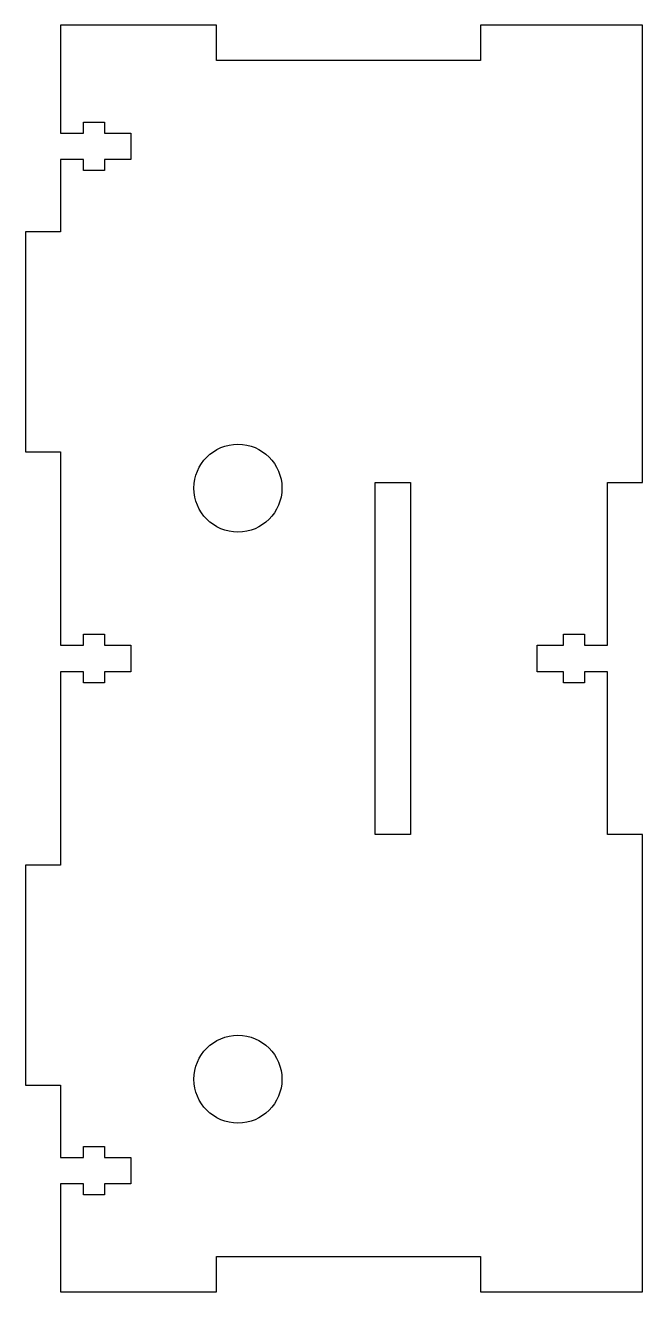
# Model space of a CAD drawing. Header units: millimetres. Extents: x -245 to -175, y -21 to 123.
import ezdxf

# ---------------------------------------------------------------- set-up
doc = ezdxf.new("R2010")
doc.units = ezdxf.units.MM
doc.layers.get('0').update_dxf_attribs({"linetype": 'CONTINUOUS'})

msp = doc.modelspace()

# ---------------------------------------------------------------- linework, layer by layer
for points in [[(-241.46, 52.48), (-238.86, 52.48), (-238.86, 53.73), (-236.46, 53.73), (-236.46, 52.48), (-233.46, 52.48), (-233.46, 49.48), (-236.46, 49.48), (-236.46, 48.23), (-238.86, 48.23), (-238.86, 49.48), (-241.46, 49.48), (-241.46, 27.48), (-245.46, 27.48), (-245.46, 2.48), (-241.46, 2.48), (-241.46, -5.77), (-238.86, -5.77), (-238.86, -4.52), (-236.46, -4.52), (-236.46, -5.77), (-233.46, -5.77), (-233.46, -8.77), (-236.46, -8.77), (-236.46, -10.02), (-238.86, -10.02), (-238.86, -8.77), (-241.46, -8.77), (-241.46, -21.02), (-223.73, -21.02), (-223.73, -17.02), (-193.73, -17.02), (-193.73, -21.02), (-175.3, -21.02), (-175.3, 30.98), (-179.3, 30.98), (-179.3, 49.48), (-181.9, 49.48), (-181.9, 48.23), (-184.3, 48.23), (-184.3, 49.48), (-187.3, 49.48), (-187.3, 52.48), (-184.3, 52.48), (-184.3, 53.73), (-181.9, 53.73), (-181.9, 52.48), (-179.3, 52.48), (-179.3, 70.98), (-175.3, 70.98), (-175.3, 122.98), (-193.73, 122.98), (-193.73, 118.98), (-223.73, 118.98), (-223.73, 122.98), (-241.46, 122.98), (-241.46, 110.73), (-238.86, 110.73), (-238.86, 111.98), (-236.46, 111.98), (-236.46, 110.73), (-233.46, 110.73), (-233.46, 107.73), (-236.46, 107.73), (-236.46, 106.48), (-238.86, 106.48), (-238.86, 107.73), (-241.46, 107.73), (-241.46, 99.48), (-245.46, 99.48), (-245.46, 74.48), (-241.46, 74.48)], [(-201.7, 30.98), (-205.7, 30.98), (-205.7, 70.98), (-201.7, 70.98)]]:
    msp.add_lwpolyline(points, close=True)
for centre in [(-221.3, 70.35), (-221.3, 3.14)]:
    msp.add_circle(centre, 5)

doc.saveas('drawing.dxf')
